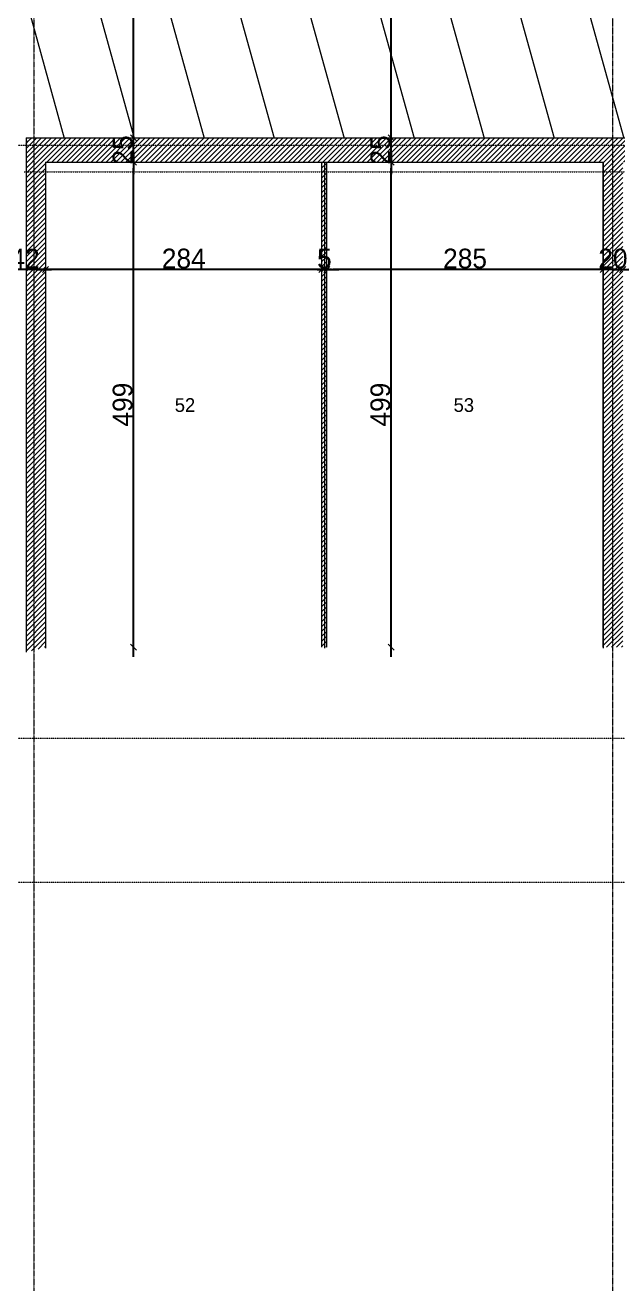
# Model space of a CAD drawing. Header units: millimetres. Extents: x -26249 to 60250, y -21218 to 23336.
# Drawn here: x 17403 to 18013, y -14969 to -13674 of the extents above; entities that cross this region are included whole.
import ezdxf

# ---------------------------------------------------------------- set-up
doc = ezdxf.new("R2010")
doc.units = ezdxf.units.MM
for name, pattern in [('Style de ligne -1', [0.41664, 0.20828, -0.20836]), ('Style de ligne -6', [1.04164, 0.625, -0.20828, 0.06943, -0.13893]), ('VW-01', [0.41656, 0.20828, -0.20828])]:
    doc.linetypes.add(name, pattern=pattern)
for name, color, linetype, lineweight in [('B GÈnÈral_Hatch', 7, 'Continuous', 5), ('B Général', 7, 'Continuous', 5), ('C ANNOTATIONS-cotation', 7, 'Continuous', 5)]:
    doc.layers.add(name, color=color, linetype=linetype, lineweight=lineweight)
doc.layers.add('C ANNOTATIONS-axes horizontaux', color=1, linetype='Style de ligne -1', lineweight=13, true_color=0xff0000)
doc.styles.add('Arial', font='arial.ttf')
doc.styles.add('Eurostile', font='')
doc.styles.get('Eurostile').set_extended_font_data('Eurostile')
doc.dimstyles.new('100é', dxfattribs={"dimtxt": 20.229601, "dimasz": 6.232178, "dimexe": 10, "dimexo": 25, "dimgap": 1, "dimtad": 1, "dimdec": 1, "dimtxsty": 'Arial', "dimblk": 'VW_SLASH', "dimblk1": 'VW_SLASH', "dimblk2": 'VW_SLASH', "dimcen": 0, "dimdle": 10, "dimazin": 0, "dimtfac": 1, "dimtdec": 1, "dimtix": 1, "dimtmove": 0, "dimatfit": 0, "dimldrblk": 'VW_FILLEDARROW', "dimfxl": 25, "dimfxlon": 1, "dimfrac": 2, "dimtolj": 1, "dimarcsym": 0})
pattern_1 = [(45, (7591.0607, -18699.019), (2.4253472, -2.6458333), [])]

# ---------------------------------------------------------------- blocks, each defined once
blk = doc.blocks.new('Parking Spaces (2D)-3')
at = {"layer": 'B Général', "color": 7, "linetype": 'Continuous', "lineweight": 5}
for p, q in [((0, 0), (0, 500)), ((287, 0), (287, 500)), ((287, 0), (287, 500)), ((574, 0), (574, 500)), ((0, 0), (287, 0)), ((287, 0), (574, 0))]:
    blk.add_line(p, q, dxfattribs=at)
at = {"layer": 'B Général', "color": 7, "extrusion": (0, 0, -1), "char_height": 14.12, "attachment_point": 5, "text_direction": (1, 0, 0), "line_spacing_factor": 0.894142, "style": 'Eurostile'}
for s, insert in [('52', (143.5, 250)), ('53', (430.5, 250))]:
    blk.add_mtext(s, dxfattribs=dict(at, insert=insert))
blk = doc.blocks.new('Groupe-18-1')
at = {"layer": 'B Général', "color": 7, "linetype": 'Continuous', "lineweight": 5}
for p, q in [((10730.5, 4909.4), (10750.3, 5426.3)), ((9060.2, 4909.4), (9060.2, 5424.9))]:
    blk.add_line(p, q, dxfattribs=at)
at = {"layer": 'B Général', "color": 7, "linetype": 'Continuous', "lineweight": 5, "flags": 128}
for points in [[(9132, 5425.4), (9060.3, 5167.2), (9132, 4908.9)], [(9203.8, 5425.4), (9132.2, 5167.2), (9203.8, 4908.9)], [(9275.8, 5425.4), (9204.2, 5167.2), (9275.8, 4908.9)], [(9347.8, 5425.4), (9276.2, 5167.2), (9347.8, 4908.9)], [(9419.8, 5425.4), (9348.2, 5167.2), (9419.8, 4908.9)], [(9491.8, 5425.4), (9420.2, 5167.2), (9491.8, 4908.9)], [(9563.8, 5425.4), (9492.2, 5167.2), (9563.8, 4908.9)], [(9635.8, 5425.4), (9564.2, 5167.2), (9635.8, 4908.9)], [(9707.8, 5425.4), (9636.2, 5167.2), (9707.8, 4908.9)], [(9779.8, 5425.4), (9708.2, 5167.2), (9779.8, 4908.9)], [(9851.8, 5425.4), (9780.2, 5167.2), (9851.8, 4908.9)], [(9923.8, 5425.4), (9852.2, 5167.2), (9923.8, 4908.9)], [(9995.8, 5425.4), (9924.2, 5167.2), (9995.8, 4908.9)], [(10067.8, 5425.4), (9996.2, 5167.2), (10067.8, 4908.9)], [(10139.8, 5425.4), (10068.2, 5167.2), (10139.8, 4908.9)], [(10211.8, 5425.4), (10140.2, 5167.2), (10211.8, 4908.9)], [(10283.8, 5425.4), (10212.1, 5167.2), (10283.8, 4908.9)], [(10355.8, 5425.4), (10284.1, 5167.2), (10355.8, 4908.9)], [(10427.8, 5425.4), (10356.1, 5167.2), (10427.8, 4908.9)], [(10499.8, 5425.4), (10428.1, 5167.2), (10499.8, 4908.9)], [(10571.8, 5425.4), (10500.1, 5167.2), (10571.8, 4908.9)], [(10643.8, 5425.4), (10572.1, 5167.2), (10643.8, 4908.9)], [(10715.8, 5425.4), (10644.1, 5167.2), (10715.8, 4908.9)]]:
    blk.add_lwpolyline(points, dxfattribs=at)
blk = doc.blocks.new('VW_SLASH')
at = {"color": 0, "linetype": 'ByBlock', "lineweight": -2}
blk.add_line((1.6, 0), (-1, 0), dxfattribs=at)
at = {"color": 0, "linetype": 'Continuous', "lineweight": 20, "flags": 128}
blk.add_lwpolyline([(0.5, 0.5), (-0.5, -0.5)], dxfattribs=at)
blk = doc.blocks.new('*D831')
at = {"layer": 'C ANNOTATIONS-cotation', "color": 0, "linetype": 'Continuous', "lineweight": -2, "transparency": 16777216}
blk.add_line((17779.3, -13783.4), (17779.3, -13279.9), dxfattribs=at)
at = {"layer": 'Defpoints', "color": 0, "linetype": 'Continuous', "transparency": 16777216}
for p in [(17779.3, -13273.6), (17913.6, -13273.6), (17888.1, -13789.6)]:
    blk.add_point(p, dxfattribs=at)
at = {"layer": 'C ANNOTATIONS-cotation', "color": 0, "linetype": 'Continuous', "lineweight": -2, "transparency": 16777216, "xscale": 6.232177734375, "yscale": 6.232177734375, "zscale": 6.232177734375}
for p, rotation in [((17779.3, -13273.6), 90), ((17779.3, -13789.6), 270)]:
    blk.add_blockref('VW_SLASH', p, dxfattribs=dict(at, rotation=rotation))
at = {"layer": 'C ANNOTATIONS-cotation', "color": 0, "linetype": 'Continuous', "lineweight": 5, "transparency": 16777216, "insert": (17768.2, -13531.6), "char_height": 20.23, "attachment_point": 5, "rotation": 90, "style": 'Eurostile'}
blk.add_mtext('\\A1;516', dxfattribs=at)
blk = doc.blocks.new('VW_FILLEDARROW')
at = {"linetype": 'Continuous', "lineweight": 0}
blk.add_hatch(color=0, dxfattribs=at).paths.add_polyline_path([(-1.6, 0.43), (0, 0), (-1.6, -0.43)])
at = {"color": 0, "linetype": 'Continuous', "lineweight": 5, "flags": 128}
blk.add_lwpolyline([(-1.6, 0.43), (0, 0), (-1.6, -0.43)], close=True, dxfattribs=at)
blk = doc.blocks.new('*D832')
at = {"layer": 'C ANNOTATIONS-cotation', "color": 0, "linetype": 'Continuous', "lineweight": -2, "transparency": 16777216}
for p, q in [((17779.3, -13783.4), (17779.3, -13777.2)), ((17779.3, -13814.6), (17779.3, -13789.6)), ((17779.3, -13820.9), (17779.3, -13827.1))]:
    blk.add_line(p, q, dxfattribs=at)
at = {"layer": 'Defpoints', "color": 0, "linetype": 'Continuous', "transparency": 16777216}
for p in [(17779.3, -13789.6), (17888.1, -13789.6), (17913.6, -13814.6)]:
    blk.add_point(p, dxfattribs=at)
at = {"layer": 'C ANNOTATIONS-cotation', "color": 0, "linetype": 'Continuous', "lineweight": -2, "transparency": 16777216, "xscale": 6.232177734375, "yscale": 6.232177734375, "zscale": 6.232177734375}
for p, rotation in [((17779.3, -13789.6), 270), ((17779.3, -13814.6), 90)]:
    blk.add_blockref('VW_SLASH', p, dxfattribs=dict(at, rotation=rotation))
at = {"layer": 'C ANNOTATIONS-cotation', "color": 0, "linetype": 'Continuous', "lineweight": 5, "transparency": 16777216, "insert": (17768.2, -13802.1), "char_height": 20.23, "attachment_point": 5, "rotation": 90, "style": 'Eurostile'}
blk.add_mtext('\\A1;25', dxfattribs=at)
blk = doc.blocks.new('*D833')
at = {"layer": 'C ANNOTATIONS-cotation', "color": 0, "linetype": 'Continuous', "lineweight": -2, "transparency": 16777216}
blk.add_line((17779.3, -14307.4), (17779.3, -13820.9), dxfattribs=at)
at = {"layer": 'Defpoints', "color": 0, "linetype": 'Continuous', "transparency": 16777216}
for p in [(17779.3, -13814.6), (17913.6, -13814.6), (17939.4, -14313.6)]:
    blk.add_point(p, dxfattribs=at)
at = {"layer": 'C ANNOTATIONS-cotation', "color": 0, "linetype": 'Continuous', "lineweight": -2, "transparency": 16777216, "xscale": 6.232177734375, "yscale": 6.232177734375, "zscale": 6.232177734375}
for p, rotation in [((17779.3, -13814.6), 90), ((17779.3, -14313.6), 270)]:
    blk.add_blockref('VW_SLASH', p, dxfattribs=dict(at, rotation=rotation))
at = {"layer": 'C ANNOTATIONS-cotation', "color": 0, "linetype": 'Continuous', "lineweight": 5, "transparency": 16777216, "insert": (17768.2, -14064.1), "char_height": 20.23, "attachment_point": 5, "rotation": 90, "style": 'Eurostile'}
blk.add_mtext('\\A1;499', dxfattribs=at)
blk = doc.blocks.new('*D835')
at = {"layer": 'C ANNOTATIONS-cotation', "color": 0, "linetype": 'Continuous', "lineweight": -2, "transparency": 16777216}
blk.add_line((17514.1, -13783.4), (17514.1, -13279.9), dxfattribs=at)
at = {"layer": 'Defpoints', "color": 0, "linetype": 'Continuous', "transparency": 16777216}
for p in [(17514.1, -13273.6), (17699.1, -13273.6), (17675.6, -13789.6)]:
    blk.add_point(p, dxfattribs=at)
at = {"layer": 'C ANNOTATIONS-cotation', "color": 0, "linetype": 'Continuous', "lineweight": -2, "transparency": 16777216, "xscale": 6.232177734375, "yscale": 6.232177734375, "zscale": 6.232177734375}
for p, rotation in [((17514.1, -13273.6), 90), ((17514.1, -13789.6), 270)]:
    blk.add_blockref('VW_SLASH', p, dxfattribs=dict(at, rotation=rotation))
at = {"layer": 'C ANNOTATIONS-cotation', "color": 0, "linetype": 'Continuous', "lineweight": 5, "transparency": 16777216, "insert": (17502.9, -13531.6), "char_height": 20.23, "attachment_point": 5, "rotation": 90, "style": 'Eurostile'}
blk.add_mtext('\\A1;516', dxfattribs=at)
blk = doc.blocks.new('*D836')
at = {"layer": 'C ANNOTATIONS-cotation', "color": 0, "linetype": 'Continuous', "lineweight": -2, "transparency": 16777216}
for p, q in [((17514.1, -13783.4), (17514.1, -13777.2)), ((17514.1, -13814.6), (17514.1, -13789.6)), ((17514.1, -13820.9), (17514.1, -13827.1))]:
    blk.add_line(p, q, dxfattribs=at)
at = {"layer": 'Defpoints', "color": 0, "linetype": 'Continuous', "transparency": 16777216}
for p in [(17514.1, -13789.6), (17675.6, -13789.6), (17672.1, -13814.6)]:
    blk.add_point(p, dxfattribs=at)
at = {"layer": 'C ANNOTATIONS-cotation', "color": 0, "linetype": 'Continuous', "lineweight": -2, "transparency": 16777216, "xscale": 6.232177734375, "yscale": 6.232177734375, "zscale": 6.232177734375}
for p, rotation in [((17514.1, -13789.6), 270), ((17514.1, -13814.6), 90)]:
    blk.add_blockref('VW_SLASH', p, dxfattribs=dict(at, rotation=rotation))
at = {"layer": 'C ANNOTATIONS-cotation', "color": 0, "linetype": 'Continuous', "lineweight": 5, "transparency": 16777216, "insert": (17502.9, -13802.1), "char_height": 20.23, "attachment_point": 5, "rotation": 90, "style": 'Eurostile'}
blk.add_mtext('\\A1;25', dxfattribs=at)
blk = doc.blocks.new('*D837')
at = {"layer": 'C ANNOTATIONS-cotation', "color": 0, "linetype": 'Continuous', "lineweight": -2, "transparency": 16777216}
blk.add_line((17514.1, -14307.4), (17514.1, -13820.9), dxfattribs=at)
at = {"layer": 'Defpoints', "color": 0, "linetype": 'Continuous', "transparency": 16777216}
for p in [(17514.1, -13814.6), (17672.1, -13814.6), (17698.4, -14313.6)]:
    blk.add_point(p, dxfattribs=at)
at = {"layer": 'C ANNOTATIONS-cotation', "color": 0, "linetype": 'Continuous', "lineweight": -2, "transparency": 16777216, "xscale": 6.232177734375, "yscale": 6.232177734375, "zscale": 6.232177734375}
for p, rotation in [((17514.1, -13814.6), 90), ((17514.1, -14313.6), 270)]:
    blk.add_blockref('VW_SLASH', p, dxfattribs=dict(at, rotation=rotation))
at = {"layer": 'C ANNOTATIONS-cotation', "color": 0, "linetype": 'Continuous', "lineweight": 5, "transparency": 16777216, "insert": (17502.9, -14064.1), "char_height": 20.23, "attachment_point": 5, "rotation": 90, "style": 'Eurostile'}
blk.add_mtext('\\A1;499', dxfattribs=at)
blk = doc.blocks.new('*D876')
at = {"layer": 'C ANNOTATIONS-cotation', "color": 0, "linetype": 'Continuous', "lineweight": -2, "transparency": 16777216}
blk.add_line((17417.3, -13925), (17387.8, -13925), dxfattribs=at)
at = {"layer": 'Defpoints', "color": 0, "linetype": 'Continuous', "transparency": 16777216}
for p in [(17381.5, -13814.6), (17423.5, -13817), (17381.5, -13925)]:
    blk.add_point(p, dxfattribs=at)
at = {"layer": 'C ANNOTATIONS-cotation', "color": 0, "linetype": 'Continuous', "lineweight": -2, "transparency": 16777216, "xscale": 6.232177734375, "yscale": 6.232177734375, "zscale": 6.232177734375, "rotation": 180}
blk.add_blockref('VW_SLASH', (17381.5, -13925), dxfattribs=at)
at = {"layer": 'C ANNOTATIONS-cotation', "color": 0, "linetype": 'Continuous', "lineweight": -2, "transparency": 16777216, "xscale": 6.232177734375, "yscale": 6.232177734375, "zscale": 6.232177734375}
blk.add_blockref('VW_SLASH', (17423.5, -13925), dxfattribs=at)
at = {"layer": 'C ANNOTATIONS-cotation', "color": 0, "linetype": 'Continuous', "lineweight": 5, "transparency": 16777216, "insert": (17402.5, -13913.9), "char_height": 20.23, "attachment_point": 5, "style": 'Eurostile'}
blk.add_mtext('\\A1;42', dxfattribs=at)
blk = doc.blocks.new('*D877')
at = {"layer": 'C ANNOTATIONS-cotation', "color": 0, "linetype": 'Continuous', "lineweight": -2, "transparency": 16777216}
blk.add_line((17701.8, -13925), (17429.8, -13925), dxfattribs=at)
at = {"layer": 'Defpoints', "color": 0, "linetype": 'Continuous', "transparency": 16777216}
for p in [(17708, -13814.6), (17423.5, -13817), (17423.5, -13925)]:
    blk.add_point(p, dxfattribs=at)
at = {"layer": 'C ANNOTATIONS-cotation', "color": 0, "linetype": 'Continuous', "lineweight": -2, "transparency": 16777216, "xscale": 6.232177734375, "yscale": 6.232177734375, "zscale": 6.232177734375, "rotation": 180}
blk.add_blockref('VW_SLASH', (17423.5, -13925), dxfattribs=at)
at = {"layer": 'C ANNOTATIONS-cotation', "color": 0, "linetype": 'Continuous', "lineweight": -2, "transparency": 16777216, "xscale": 6.232177734375, "yscale": 6.232177734375, "zscale": 6.232177734375}
blk.add_blockref('VW_SLASH', (17708, -13925), dxfattribs=at)
at = {"layer": 'C ANNOTATIONS-cotation', "color": 0, "linetype": 'Continuous', "lineweight": 5, "transparency": 16777216, "insert": (17565.8, -13913.9), "char_height": 20.23, "attachment_point": 5, "style": 'Eurostile'}
blk.add_mtext('\\A1;284', dxfattribs=at)
blk = doc.blocks.new('*D878')
at = {"layer": 'C ANNOTATIONS-cotation', "color": 0, "linetype": 'Continuous', "lineweight": -2, "transparency": 16777216}
for p, q in [((17701.8, -13925), (17695.6, -13925)), ((17713, -13925), (17708, -13925)), ((17719.3, -13925), (17725.5, -13925))]:
    blk.add_line(p, q, dxfattribs=at)
at = {"layer": 'Defpoints', "color": 0, "linetype": 'Continuous', "transparency": 16777216}
for p in [(17708, -13814.6), (17713, -13814.6), (17708, -13925)]:
    blk.add_point(p, dxfattribs=at)
at = {"layer": 'C ANNOTATIONS-cotation', "color": 0, "linetype": 'Continuous', "lineweight": -2, "transparency": 16777216, "xscale": 6.232177734375, "yscale": 6.232177734375, "zscale": 6.232177734375}
blk.add_blockref('VW_SLASH', (17708, -13925), dxfattribs=at)
at = {"layer": 'C ANNOTATIONS-cotation', "color": 0, "linetype": 'Continuous', "lineweight": -2, "transparency": 16777216, "xscale": 6.232177734375, "yscale": 6.232177734375, "zscale": 6.232177734375, "rotation": 180}
blk.add_blockref('VW_SLASH', (17713, -13925), dxfattribs=at)
at = {"layer": 'C ANNOTATIONS-cotation', "color": 0, "linetype": 'Continuous', "lineweight": 5, "transparency": 16777216, "insert": (17710.5, -13913.9), "char_height": 20.23, "attachment_point": 5, "style": 'Eurostile'}
blk.add_mtext('\\A1;5', dxfattribs=at)
blk = doc.blocks.new('*D879')
at = {"layer": 'C ANNOTATIONS-cotation', "color": 0, "linetype": 'Continuous', "lineweight": -2, "transparency": 16777216}
blk.add_line((17991.3, -13925), (17719.3, -13925), dxfattribs=at)
at = {"layer": 'Defpoints', "color": 0, "linetype": 'Continuous', "transparency": 16777216}
for p in [(17713, -13814.6), (17997.5, -13814.6), (17713, -13925)]:
    blk.add_point(p, dxfattribs=at)
at = {"layer": 'C ANNOTATIONS-cotation', "color": 0, "linetype": 'Continuous', "lineweight": -2, "transparency": 16777216, "xscale": 6.232177734375, "yscale": 6.232177734375, "zscale": 6.232177734375, "rotation": 180}
blk.add_blockref('VW_SLASH', (17713, -13925), dxfattribs=at)
at = {"layer": 'C ANNOTATIONS-cotation', "color": 0, "linetype": 'Continuous', "lineweight": -2, "transparency": 16777216, "xscale": 6.232177734375, "yscale": 6.232177734375, "zscale": 6.232177734375}
blk.add_blockref('VW_SLASH', (17997.5, -13925), dxfattribs=at)
at = {"layer": 'C ANNOTATIONS-cotation', "color": 0, "linetype": 'Continuous', "lineweight": 5, "transparency": 16777216, "insert": (17855.3, -13913.9), "char_height": 20.23, "attachment_point": 5, "style": 'Eurostile'}
blk.add_mtext('\\A1;285', dxfattribs=at)
blk = doc.blocks.new('*D880')
at = {"layer": 'C ANNOTATIONS-cotation', "color": 0, "linetype": 'Continuous', "lineweight": -2, "transparency": 16777216}
for p, q in [((17991.3, -13925), (17985.1, -13925)), ((18017.5, -13925), (17997.5, -13925)), ((18023.8, -13925), (18030, -13925))]:
    blk.add_line(p, q, dxfattribs=at)
at = {"layer": 'Defpoints', "color": 0, "linetype": 'Continuous', "transparency": 16777216}
for p in [(17997.5, -13814.6), (18017.5, -13814.6), (17997.5, -13925)]:
    blk.add_point(p, dxfattribs=at)
at = {"layer": 'C ANNOTATIONS-cotation', "color": 0, "linetype": 'Continuous', "lineweight": -2, "transparency": 16777216, "xscale": 6.232177734375, "yscale": 6.232177734375, "zscale": 6.232177734375}
blk.add_blockref('VW_SLASH', (17997.5, -13925), dxfattribs=at)
at = {"layer": 'C ANNOTATIONS-cotation', "color": 0, "linetype": 'Continuous', "lineweight": -2, "transparency": 16777216, "xscale": 6.232177734375, "yscale": 6.232177734375, "zscale": 6.232177734375, "rotation": 180}
blk.add_blockref('VW_SLASH', (18017.5, -13925), dxfattribs=at)
at = {"layer": 'C ANNOTATIONS-cotation', "color": 0, "linetype": 'Continuous', "lineweight": 5, "transparency": 16777216, "insert": (18007.5, -13913.9), "char_height": 20.23, "attachment_point": 5, "style": 'Eurostile'}
blk.add_mtext('\\A1;20', dxfattribs=at)
blk = doc.blocks.new('*D881')
at = {"layer": 'C ANNOTATIONS-cotation', "color": 0, "linetype": 'Continuous', "lineweight": -2, "transparency": 16777216}
blk.add_line((18285.3, -13925), (18023.8, -13925), dxfattribs=at)
at = {"layer": 'Defpoints', "color": 0, "linetype": 'Continuous', "transparency": 16777216}
for p in [(18017.5, -13814.6), (18291.5, -13814.6), (18017.5, -13925)]:
    blk.add_point(p, dxfattribs=at)
at = {"layer": 'C ANNOTATIONS-cotation', "color": 0, "linetype": 'Continuous', "lineweight": -2, "transparency": 16777216, "xscale": 6.232177734375, "yscale": 6.232177734375, "zscale": 6.232177734375, "rotation": 180}
blk.add_blockref('VW_SLASH', (18017.5, -13925), dxfattribs=at)
at = {"layer": 'C ANNOTATIONS-cotation', "color": 0, "linetype": 'Continuous', "lineweight": -2, "transparency": 16777216, "xscale": 6.232177734375, "yscale": 6.232177734375, "zscale": 6.232177734375}
blk.add_blockref('VW_SLASH', (18291.5, -13925), dxfattribs=at)
at = {"layer": 'C ANNOTATIONS-cotation', "color": 0, "linetype": 'Continuous', "lineweight": 5, "transparency": 16777216, "insert": (18154.5, -13913.9), "char_height": 20.23, "attachment_point": 5, "style": 'Eurostile'}
blk.add_mtext('\\A1;274', dxfattribs=at)

msp = doc.modelspace()

# ---------------------------------------------------------------- hatches: boundary and pattern name
at = {"layer": 'B GÈnÈral_Hatch', "linetype": 'Continuous', "lineweight": 5}
h = msp.add_hatch(dxfattribs=at)
h.set_pattern_fill('50_BETON', style=0, pattern_type=2)
h.set_pattern_definition(pattern_1)
h.paths.add_polyline_path([(17403.545, -14318.63), (17423.545, -14313.63), (17423.545, -13814.63), (17403.545, -13789.63)])
h = msp.add_hatch(dxfattribs=at)
h.set_pattern_fill('50_BETON', style=0, pattern_type=2)
h.set_pattern_definition(pattern_1)
h.paths.add_polyline_path([(18291.545, -13814.63), (18291.545, -13789.63), (17403.545, -13789.63), (17423.545, -13814.63)])
h = msp.add_hatch(dxfattribs=at)
h.set_pattern_fill('50_BETON', style=0, pattern_type=2)
h.set_pattern_definition(pattern_1)
h.paths.add_polyline_path([(17713.045, -13814.63), (17708.045, -13814.63), (17708.045, -14313.63), (17713.045, -14313.63)])
h = msp.add_hatch(dxfattribs=at)
h.set_pattern_fill('50_BETON', style=0, pattern_type=2)
h.set_pattern_definition(pattern_1)
h.paths.add_polyline_path([(18017.545, -13814.63), (17997.545, -13814.63), (17997.545, -14313.63), (18017.545, -14313.63)])

# ---------------------------------------------------------------- linework, layer by layer
at = {"layer": 'B Général', "color": 1, "linetype": 'Style de ligne -6', "lineweight": 13, "true_color": 0xff0000}
msp.add_line((18007.545, -15413.63), (18007.545, -12878.63), dxfattribs=at)
at = {"layer": 'B Général', "color": 7, "linetype": 'Continuous', "lineweight": 18}
for p, q in [((17403.545, -13789.63), (17403.545, -14318.63)), ((17403.545, -13789.63), (18291.545, -13789.63)), ((17423.545, -13814.63), (17423.545, -14313.63)), ((17423.545, -13814.63), (17708.045, -13814.63)), ((17708.045, -14313.63), (17708.045, -13814.63)), ((17713.045, -14313.63), (17713.045, -13814.63)), ((17713.045, -13814.63), (17997.545, -13814.63)), ((17997.545, -14313.63), (17997.545, -13814.63))]:
    msp.add_line(p, q, dxfattribs=at)
at = {"layer": 'B Général', "color": 7, "linetype": 'Continuous', "lineweight": 5}
for p, q in [((17403.545, -13789.63), (17403.545, -14318.63)), ((17403.545, -13789.63), (18291.545, -13789.63)), ((17423.545, -13814.63), (17423.545, -14313.63)), ((17423.545, -13814.63), (17708.045, -13814.63)), ((17708.045, -14313.63), (17708.045, -13814.63)), ((17713.045, -14313.63), (17713.045, -13814.63)), ((17713.045, -13814.63), (17997.545, -13814.63)), ((17997.545, -14313.63), (17997.545, -13814.63))]:
    msp.add_line(p, q, dxfattribs=at)
at = {"layer": 'B Général', "color": 250, "linetype": 'VW-01', "lineweight": 13, "true_color": 0x444444}
msp.add_line((17401.545, -13824.63), (18291.545, -13824.63), dxfattribs=at)
at = {"layer": 'B Général', "color": 1, "linetype": 'Style de ligne -6', "lineweight": 13, "true_color": 0xff0000, "flags": 128}
msp.add_lwpolyline([(17468.47, -12878.63), (17468.47, -12962.13), (17411.545, -13011.13), (17411.545, -15613.63)], dxfattribs=at)
at = {"layer": 'C ANNOTATIONS-axes horizontaux', "color": 5, "true_color": 0x0000ff}
for p, q in [((19961.873, -13797.63), (10551.873, -13797.63)), ((19961.873, -14407.63), (10551.873, -14407.63)), ((19961.873, -14555.63), (10551.873, -14555.63))]:
    msp.add_line(p, q, dxfattribs=at)

# ---------------------------------------------------------------- block references
at = {"layer": 'B Général', "color": 7}
msp.add_blockref('Groupe-18-1', (7591.061, -18699.019), dxfattribs=at)
at = {"layer": 'B Général', "color": 7, "xscale": -1, "rotation": 180}
msp.add_blockref('Parking Spaces (2D)-3', (17423.545, -13814.63), dxfattribs=at)

# ---------------------------------------------------------------- dimensions: what is measured, and where the dimension line sits
at = {"layer": 'C ANNOTATIONS-cotation', "color": 7, "linetype": 'Continuous', "lineweight": 5}
for base, p1, p2, picture, middle in [((17514.061, -13273.63), (17675.561, -13789.63), (17699.061, -13273.63), '*D835', (17502.946, -13531.63)), ((17779.267, -13273.63), (17888.061, -13789.63), (17913.561, -13273.63), '*D831', (17768.152, -13531.63)), ((17514.061, -13789.63), (17672.061, -13814.63), (17675.561, -13789.63), '*D836', (17502.946, -13802.13)), ((17779.267, -13789.63), (17913.561, -13814.63), (17888.061, -13789.63), '*D832', (17768.152, -13802.13)), ((17514.061, -13814.63), (17698.432, -14313.63), (17672.061, -13814.63), '*D837', (17502.946, -14064.13)), ((17779.267, -13814.63), (17939.447, -14313.63), (17913.561, -13814.63), '*D833', (17768.152, -14064.13))]:
    dim = msp.add_linear_dim(base=base, p1=p1, p2=p2, angle=270, dimstyle='100é', override={"dimdec": 0, "dimpost": '<>', "dimtxsty": 'Eurostile', "dimse1": 1, "dimse2": 1, "dimtmove": 2}, dxfattribs=at)
    dim.commit()
    dim.dimension.update_dxf_attribs({"geometry": picture, "text_midpoint": middle})
for base, p1, p2, picture, middle in [((17381.545, -13925.019), (17423.545, -13817.019), (17381.545, -13814.63), '*D876', (17402.545, -13913.904)), ((17423.544944261, -13925.019164065), (17708.044944252, -13814.630259636), (17423.544944261, -13817.019164065), '*D877', (17565.794944257, -13913.904363717)), ((17708.045, -13925.019), (17713.045, -13814.63), (17708.045, -13814.63), '*D878', (17710.545, -13913.904)), ((17713.044944252, -13925.019164065), (17997.544944262, -13814.630259518), (17713.044944252, -13814.630259636), '*D879', (17855.294944257, -13913.904363717)), ((17997.545, -13925.019), (18017.545, -13814.63), (17997.545, -13814.63), '*D880', (18007.545, -13913.904)), ((18017.545, -13925.019), (18291.545, -13814.63), (18017.545, -13814.63), '*D881', (18154.545, -13913.904))]:
    dim = msp.add_linear_dim(base=base, p1=p1, p2=p2, dimstyle='100é', override={"dimdec": 0, "dimpost": '<>', "dimtxsty": 'Eurostile', "dimse1": 1, "dimse2": 1, "dimtmove": 2}, dxfattribs=at)
    dim.commit()
    dim.dimension.update_dxf_attribs({"geometry": picture, "text_midpoint": middle})

doc.saveas('drawing.dxf')
